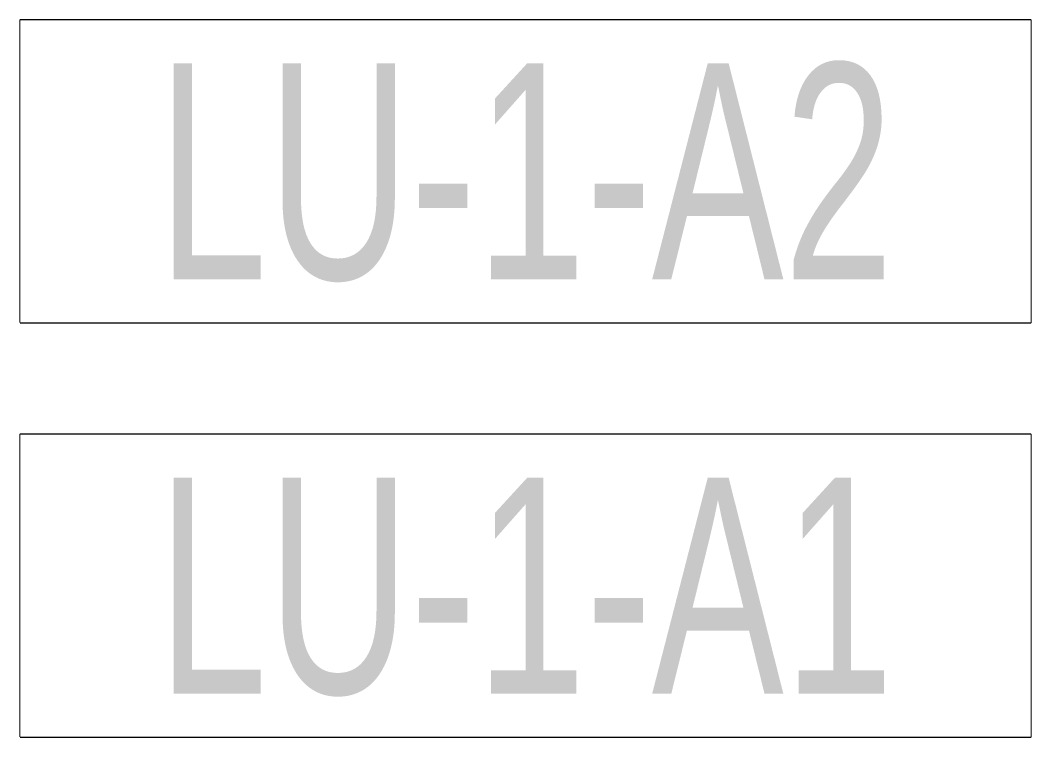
# Model space of a CAD drawing. Header units: millimetres. Extents: x 88028 to 500787, y -530175 to 1035835.
# Drawn here: x 269818 to 271573, y -306545 to -305300 of the extents above; entities that cross this region are included whole.
import ezdxf
from ezdxf.enums import TextEntityAlignment as Align
from ezdxf.xclip import XClip

# ---------------------------------------------------------------- set-up
doc = ezdxf.new("R2010")
doc.units = ezdxf.units.MM
doc.header["$LTSCALE"] = 150
doc.header["$XCLIPFRAME"] = 0
doc.layers.add('------01 Distribution Panel_UPS_Emgency', color=232, linetype='Continuous')
doc.styles.add('ELEC', font='')
doc.styles.get('ELEC').set_extended_font_data('Dotum')

# ---------------------------------------------------------------- blocks, each defined once
blk = doc.blocks.new('A$C61218776')
at = {"layer": '------01 Distribution Panel_UPS_Emgency', "color": 1, "elevation": 0}
for points in [[(44767.9, -45270.5), (46522.7, -45270.5), (46522.7, -44745.5), (44767.9, -44745.5)], [(44767.9, -45990.5), (46522.7, -45990.5), (46522.7, -45465.5), (44767.9, -45465.5)]]:
    blk.add_lwpolyline(points, close=True, dxfattribs=at)
at = {"color": 1}
for points in [[(44767.9, -45270.5), (46522.7, -45270.5), (46522.7, -44745.5), (44767.9, -44745.5)], [(44767.9, -45990.5), (46522.7, -45990.5), (46522.7, -45465.5), (44767.9, -45465.5)]]:
    blk.add_wipeout(points, dxfattribs=at).dxf.layer = '------01 Distribution Panel_UPS_Emgency'
at = {"layer": '------01 Distribution Panel_UPS_Emgency', "style": 'ELEC', "width": 0.7}
for s, p in [('LU-1-A2', (45645.3, -45008)), ('LU-1-A1', (45645.3, -45728))]:
    blk.add_text(s, height=375, dxfattribs=at).set_placement(p, align=Align.MIDDLE_CENTER)

msp = doc.modelspace()

# ---------------------------------------------------------------- block references
ref = msp.add_blockref('A$C61218776', (225050, -260555))
XClip(ref).set_block_clipping_path([(31900.0000000001, -88294.983052245), (136900.0000000001, -14294.983052245)])

doc.saveas('drawing.dxf')
